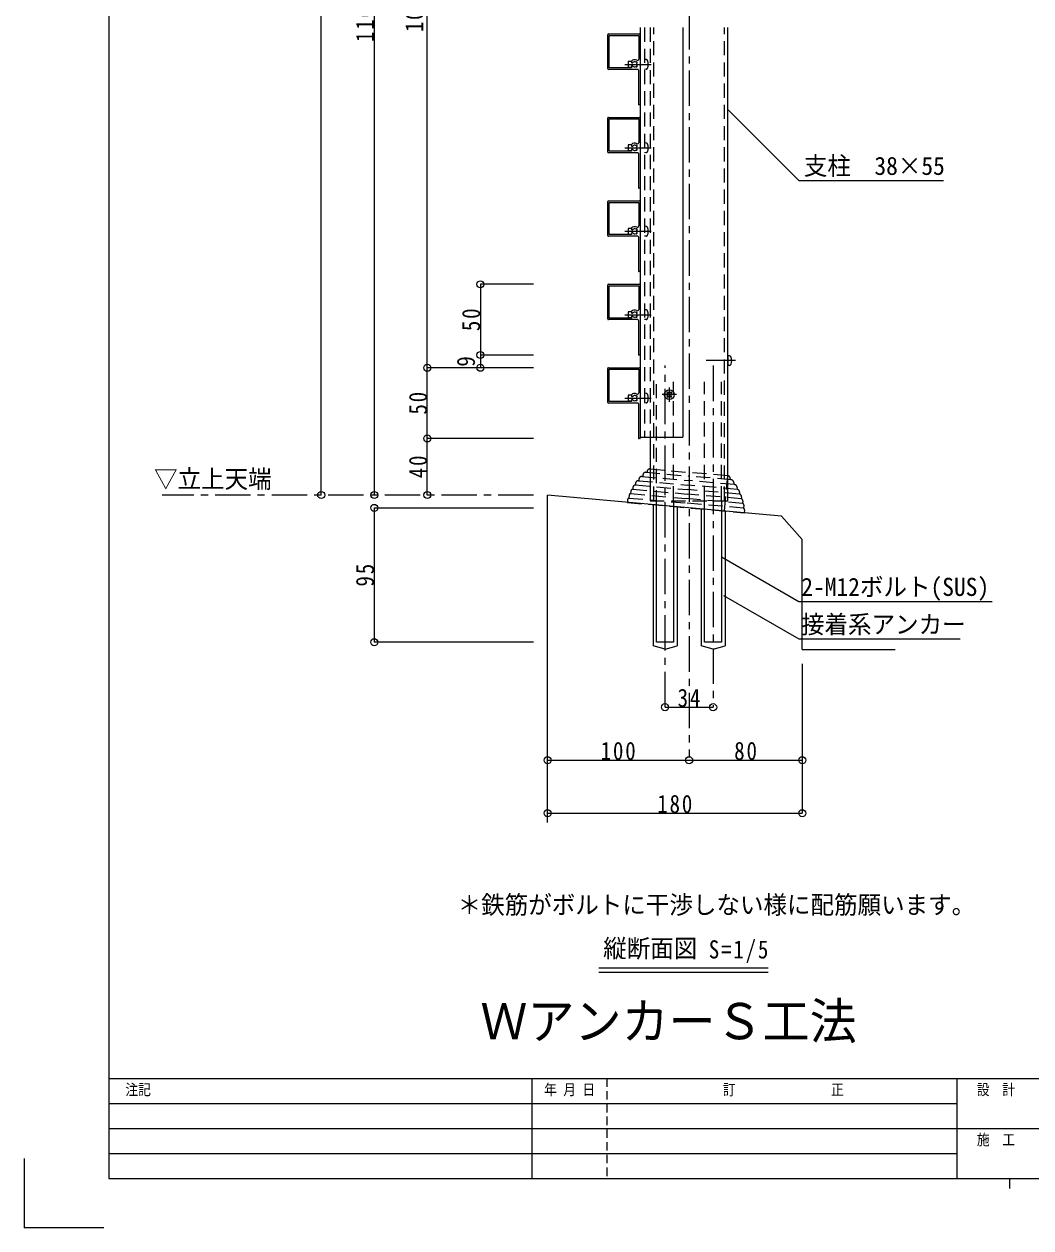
# Model space of a CAD drawing. Units: millimetres at full size, sheet at 1:5; some dimension numbers follow another scale. Extents: x -1050 to 1050, y -742 to 742.
# Drawn here: x -1050 to -338, y -742 to 109 of the extents above; entities that cross this region are included whole.
import ezdxf
from ezdxf.enums import TextEntityAlignment as Align

# ---------------------------------------------------------------- set-up
doc = ezdxf.new("R2010")
doc.units = ezdxf.units.MM
doc.header["$LTSCALE"] = 5
for name, pattern in [('CHAIN1', [8, 5, -1, 1, -1]), ('DASHED1', [1.8, 1.2, -0.6]), ('DASHED2', [3, 2, -1])]:
    doc.linetypes.add(name, pattern=pattern)
for name, color, linetype in [('0-0_通り芯', 7, 'CHAIN1'), ('0-1_躯体', 134, 'Continuous'), ('1-4_印刷位置ライン', 7, 'Continuous'), ('1-5_図枠1_1', 7, 'Continuous')]:
    doc.layers.add(name, color=color, linetype=linetype)
for name, color, linetype, lineweight in [('0-3_寸法', 54, 'Continuous', 20), ('0-4_手摺部材', 92, 'Continuous', 20), ('0-5_手すり子', 12, 'Continuous', 20), ('0-9_文字', 3, 'Continuous', 20), ('0-A_支柱', 6, 'Continuous', 20), ('0-B_足元', 4, 'Continuous', 20)]:
    doc.layers.add(name, color=color, linetype=linetype, lineweight=lineweight)
doc.styles.add('ＭＳ ゴシック', font='')
doc.styles.add('ＭＳ 明朝', font='')
doc.styles.get('ＭＳ ゴシック').set_extended_font_data('MS Gothic')
doc.styles.get('ＭＳ 明朝').set_extended_font_data('MS Mincho')

# ---------------------------------------------------------------- blocks, each defined once
blk = doc.blocks.new('dimension_origin')
at = {"color": 0, "linetype": 'Continuous', "lineweight": -2}
blk.add_circle((0, 0), 1.25, dxfattribs=at)

msp = doc.modelspace()

# ---------------------------------------------------------------- linework, layer by layer
at = {"layer": '0-0_通り芯'}
for p, q in [((-580, 115.81), (-580, -409.302)), ((-597, -374.293), (-597, -132.82)), ((-563, -132.82), (-563, -374.293)), ((-690, -224.293), (-952.5, -224.293))]:
    msp.add_line(p, q, dxfattribs=at)
at = {"layer": '0-1_躯体'}
for p, q in [((-514.802, -239.293), (-680, -224.293)), ((-680, -455.904), (-680, -224.293)), ((-605.5, -231.058), (-605.5, -330.868)), ((-588.5, -232.601), (-588.5, -330.868)), ((-571.5, -234.145), (-571.5, -330.868)), ((-554.5, -235.688), (-554.5, -330.868)), ((-514.802, -239.293), (-500, -255.649)), ((-500, -333.574), (-500, -255.649)), ((-597, -333.373), (-605.5, -330.868)), ((-597, -333.373), (-588.5, -330.868)), ((-563, -333.373), (-571.5, -330.868)), ((-563, -333.373), (-554.5, -330.868)), ((-500, -333.574), (-434.375, -333.574))]:
    msp.add_line(p, q, dxfattribs=at)
at = {"layer": '0-3_寸法'}
for p, q in [((-840, -224.293), (-840, 495)), ((-802.5, 450), (-802.5, -224.293)), ((-765, -134.293), (-765, 443)), ((-727.5, -75.293), (-727.5, -125.293)), ((-690, -75.293), (-727.5, -75.293)), ((-727.5, -125.293), (-727.5, -134.293)), ((-690, -125.293), (-727.5, -125.293)), ((-765, -184.293), (-765, -134.293)), ((-690, -134.293), (-765, -134.293)), ((-765, -224.293), (-765, -184.293)), ((-690, -184.293), (-765, -184.293)), ((-802.5, -233.373), (-802.5, -328.373)), ((-802.5, -233.373), (-690, -233.373)), ((-690, -328.373), (-802.5, -328.373)), ((-500, -343.65), (-500, -449.293)), ((-597, -374.293), (-563, -374.293)), ((-680, -411.793), (-580, -411.793)), ((-580, -411.793), (-500, -411.793)), ((-680, -449.293), (-500, -449.293)), ((-680, -449.293), (-500, -449.293))]:
    msp.add_line(p, q, dxfattribs=at)
at = {"layer": '0-4_手摺部材'}
for p, q in [((-614.5, 106.207), (-614.5, -183.293)), ((-584.5, 106.207), (-584.5, -183.293)), ((-623, 82.207), (-623, 78.207)), ((-620.7, 82.207), (-623, 82.207)), ((-623, 78.207), (-620.7, 78.207)), ((-623, 23.207), (-623, 19.207)), ((-620.7, 23.207), (-623, 23.207)), ((-623, 19.207), (-620.7, 19.207)), ((-623, -35.793), (-623, -39.793)), ((-620.7, -35.793), (-623, -35.793)), ((-623, -39.793), (-620.7, -39.793)), ((-623, -94.793), (-623, -98.793)), ((-620.7, -94.793), (-623, -94.793)), ((-623, -98.793), (-620.7, -98.793)), ((-595.195, -152.747), (-595.766, -152.157)), ((-595.195, -152.747), (-594.997, -153.293)), ((-594.545, -152.097), (-595.136, -151.527)), ((-594.545, -152.097), (-594, -152.296)), ((-593.455, -152.097), (-594, -152.296)), ((-593.455, -152.097), (-592.864, -151.527)), ((-592.805, -152.747), (-593.003, -153.293)), ((-592.805, -152.747), (-592.234, -152.157)), ((-623, -153.793), (-623, -157.793)), ((-620.7, -153.793), (-623, -153.793)), ((-623, -157.793), (-620.7, -157.793)), ((-595.195, -153.838), (-595.766, -154.429)), ((-595.195, -153.838), (-594.997, -153.293)), ((-594.545, -154.488), (-595.136, -155.059)), ((-594.545, -154.488), (-594, -154.29)), ((-593.455, -154.488), (-594, -154.29)), ((-593.455, -154.488), (-592.864, -155.059)), ((-592.805, -153.838), (-593.003, -153.293)), ((-592.805, -153.837), (-592.234, -154.429)), ((-614.5, -183.293), (-584.5, -183.293))]:
    msp.add_line(p, q, dxfattribs=at)
at = {"layer": '0-4_手摺部材', "linetype": 'DASHED2'}
for p, q in [((-611.5, 106.207), (-611.5, -183.293)), ((-607.5, 106.207), (-607.5, -183.293))]:
    msp.add_line(p, q, dxfattribs=at)
at = {"layer": '0-4_手摺部材', "linetype": 'CHAIN1'}
for p, q in [((-625.5, 80.207), (-606.9, 80.207)), ((-625.5, 21.207), (-606.9, 21.207)), ((-625.5, -37.793), (-606.9, -37.793)), ((-625.5, -96.793), (-606.9, -96.793)), ((-594, -148.293), (-594, -158.293)), ((-625.5, -155.793), (-606.9, -155.793)), ((-589, -153.293), (-599, -153.293))]:
    msp.add_line(p, q, dxfattribs=at)
at = {"layer": '0-4_手摺部材', "linetype": 'DASHED1'}
for p, q in [((-610.381, 83.609), (-611.5, 83.707)), ((-610.381, 76.805), (-611.5, 76.707)), ((-610.381, 24.609), (-611.5, 24.707)), ((-610.381, 17.805), (-611.5, 17.707)), ((-610.381, -34.391), (-611.5, -34.293)), ((-610.381, -41.195), (-611.5, -41.293)), ((-610.381, -93.391), (-611.5, -93.293)), ((-610.381, -100.195), (-611.5, -100.293)), ((-610.381, -152.391), (-611.5, -152.293)), ((-610.381, -159.195), (-611.5, -159.293))]:
    msp.add_line(p, q, dxfattribs=at)
at = {"layer": '0-4_手摺部材'}
msp.add_circle((-594, -153.293), 3.5, dxfattribs=at)
at = {"layer": '0-4_手摺部材', "linetype": 'DASHED1'}
for centre, radius, start, end in [((-610.494, 82.314), 1.3, 15.88085, 85), ((-610.494, 78.1), 1.3, 275, 344.11915), ((-617.9, 80.207), 9, 344.11915, 15.88085), ((-610.494, 23.314), 1.3, 15.88085, 85), ((-610.494, 19.1), 1.3, 275, 344.11915), ((-617.9, 21.207), 9, 344.11915, 15.88085), ((-610.494, -35.686), 1.3, 15.88085, 85), ((-610.494, -39.9), 1.3, 275, 344.11915), ((-617.9, -37.793), 9, 344.11915, 15.88085), ((-610.494, -94.686), 1.3, 15.88085, 85), ((-610.494, -98.9), 1.3, 275, 344.11915), ((-617.9, -96.793), 9, 344.11915, 15.88085), ((-610.494, -153.686), 1.3, 15.88085, 85), ((-610.494, -157.9), 1.3, 275, 344.11915), ((-617.9, -155.793), 9, 344.11915, 15.88085)]:
    msp.add_arc(centre, radius, start, end, dxfattribs=at)
at = {"layer": '0-4_手摺部材'}
for start, end in [(122.7575, 147.2425), (32.7575, 57.2425), (212.7575, 237.2425), (302.7575, 327.25393)]:
    msp.add_arc((-594, -153.293), 2.1, start, end, dxfattribs=at)
at = {"layer": '0-5_手すり子'}
for p, q in [((-637.5, 77.207), (-637.5, 101.207)), ((-637, 101.707), (-615, 101.707)), ((-614.5, 101.207), (-614.5, 52.007)), ((-616.3, 76.707), (-637, 76.707)), ((-620.7, 82.599), (-620.7, 81.769)), ((-620.7, 78.645), (-620.7, 77.807)), ((-615.8, 76.207), (-615.8, 52.007)), ((-614.8, 51.707), (-615.5, 51.707)), ((-637, 42.707), (-615, 42.707)), ((-637.5, 18.207), (-637.5, 42.207)), ((-614.5, 42.207), (-614.5, -6.993)), ((-616.3, 17.707), (-637, 17.707)), ((-620.7, 23.599), (-620.7, 22.769)), ((-620.7, 19.645), (-620.7, 18.807)), ((-615.8, 17.207), (-615.8, -6.993)), ((-614.8, -7.293), (-615.5, -7.293)), ((-637.5, -40.793), (-637.5, -16.793)), ((-637, -16.293), (-615, -16.293)), ((-614.5, -16.793), (-614.5, -65.993)), ((-616.3, -41.293), (-637, -41.293)), ((-620.7, -35.401), (-620.7, -36.231)), ((-620.7, -39.355), (-620.7, -40.193)), ((-615.8, -41.793), (-615.8, -65.993)), ((-614.8, -66.293), (-615.5, -66.293)), ((-637.5, -99.793), (-637.5, -75.793)), ((-637, -75.293), (-615, -75.293)), ((-614.5, -75.793), (-614.5, -124.993)), ((-616.3, -100.293), (-637, -100.293)), ((-620.7, -94.401), (-620.7, -95.231)), ((-620.7, -98.355), (-620.7, -99.193)), ((-615.8, -100.793), (-615.8, -124.993)), ((-614.8, -125.293), (-615.5, -125.293)), ((-637.5, -158.793), (-637.5, -134.793)), ((-637, -134.293), (-615, -134.293)), ((-614.5, -134.793), (-614.5, -183.993)), ((-616.3, -159.293), (-637, -159.293)), ((-620.7, -153.401), (-620.7, -154.231)), ((-620.7, -157.355), (-620.7, -158.193)), ((-615.8, -159.793), (-615.8, -183.993)), ((-614.8, -184.293), (-615.5, -184.293))]:
    msp.add_line(p, q, dxfattribs=at)
for points in [[(-620.7, 77.807), (-636.4, 77.807), (-636.4, 100.607), (-615.6, 100.607), (-615.6, 84.009)], [(-620.7, 18.807), (-636.4, 18.807), (-636.4, 41.607), (-615.6, 41.607), (-615.6, 25.009)], [(-620.7, -40.193), (-636.4, -40.193), (-636.4, -17.393), (-615.6, -17.393), (-615.6, -33.991)], [(-620.7, -99.193), (-636.4, -99.193), (-636.4, -76.393), (-615.6, -76.393), (-615.6, -92.991)], [(-620.7, -158.193), (-636.4, -158.193), (-636.4, -135.393), (-615.6, -135.393), (-615.6, -151.991)]]:
    msp.add_lwpolyline(points, dxfattribs=at)
for centre, radius, start, end in [((-637, 101.207), 0.5, 90, 180), ((-615, 101.207), 0.5, 0, 90), ((-637, 77.207), 0.5, 180, 270), ((-618.5, 80.207), 3.25, 63.44486, 132.60367), ((-620.195, 81.769), 0.505, 180, 317.34766), ((-620.195, 78.645), 0.505, 42.65234, 180), ((-618.5, 80.207), 1.8, 60.96711, 137.34766), ((-618.5, 80.207), 1.8, 222.65234, 299.03289), ((-617.227, 81.48), 0.5, 307.01644, 142.98356), ((-617.227, 78.934), 0.5, 217.01644, 52.98356), ((-616.6, 84.009), 1, 243.44486, 360), ((-618.5, 80.207), 1.8, 330.96711, 29.03289), ((-616.3, 76.207), 0.5, 0, 90), ((-615.5, 52.007), 0.3, 180, 270), ((-614.8, 52.007), 0.3, 270, 360), ((-637, 42.207), 0.5, 90, 180), ((-615, 42.207), 0.5, 0, 90), ((-637, 18.207), 0.5, 180, 270), ((-618.5, 21.207), 3.25, 63.44486, 132.60367), ((-620.195, 22.769), 0.505, 180, 317.34766), ((-620.195, 19.645), 0.505, 42.65234, 180), ((-618.5, 21.207), 1.8, 60.96711, 137.34766), ((-618.5, 21.207), 1.8, 222.65234, 299.03289), ((-617.227, 22.48), 0.5, 307.01644, 142.98356), ((-617.227, 19.934), 0.5, 217.01644, 52.98356), ((-616.6, 25.009), 1, 243.44486, 360), ((-618.5, 21.207), 1.8, 330.96711, 29.03289), ((-616.3, 17.207), 0.5, 0, 90), ((-615.5, -6.993), 0.3, 180, 270), ((-614.8, -6.993), 0.3, 270, 360), ((-637, -16.793), 0.5, 90, 180), ((-615, -16.793), 0.5, 0, 90), ((-616.6, -33.991), 1, 243.44486, 360), ((-637, -40.793), 0.5, 180, 270), ((-618.5, -37.793), 3.25, 63.44486, 132.60367), ((-620.195, -36.231), 0.505, 180, 317.34766), ((-620.195, -39.355), 0.505, 42.65234, 180), ((-618.5, -37.793), 1.8, 60.96711, 137.34766), ((-618.5, -37.793), 1.8, 222.65234, 299.03289), ((-617.227, -36.52), 0.5, 307.01644, 142.98356), ((-617.227, -39.066), 0.5, 217.01644, 52.98356), ((-618.5, -37.793), 1.8, 330.96711, 29.03289), ((-616.3, -41.793), 0.5, 0, 90), ((-615.5, -65.993), 0.3, 180, 270), ((-614.8, -65.993), 0.3, 270, 360), ((-637, -75.793), 0.5, 90, 180), ((-615, -75.793), 0.5, 0, 90), ((-618.5, -96.793), 3.25, 63.44486, 132.60367), ((-616.6, -92.991), 1, 243.44486, 360), ((-637, -99.793), 0.5, 180, 270), ((-620.195, -95.231), 0.505, 180, 317.34766), ((-620.195, -98.355), 0.505, 42.65234, 180), ((-618.5, -96.793), 1.8, 60.96711, 137.34766), ((-618.5, -96.793), 1.8, 222.65234, 299.03289), ((-617.227, -95.52), 0.5, 307.01644, 142.98356), ((-617.227, -98.066), 0.5, 217.01644, 52.98356), ((-618.5, -96.793), 1.8, 330.96711, 29.03289), ((-616.3, -100.793), 0.5, 0, 90), ((-615.5, -124.993), 0.3, 180, 270), ((-614.8, -124.993), 0.3, 270, 360), ((-637, -134.793), 0.5, 90, 180), ((-615, -134.793), 0.5, 0, 90), ((-618.5, -155.793), 3.25, 63.44486, 132.60367), ((-616.6, -151.991), 1, 243.44486, 360), ((-637, -158.793), 0.5, 180, 270), ((-620.195, -154.231), 0.505, 180, 317.34766), ((-620.195, -157.355), 0.505, 42.65234, 180), ((-618.5, -155.793), 1.8, 60.96711, 137.34766), ((-618.5, -155.793), 1.8, 222.65234, 299.03289), ((-617.227, -154.52), 0.5, 307.01644, 142.98356), ((-617.227, -157.066), 0.5, 217.01644, 52.98356), ((-618.5, -155.793), 1.8, 330.96711, 29.03289), ((-616.3, -159.793), 0.5, 0, 90), ((-615.5, -183.993), 0.3, 180, 270), ((-614.8, -183.993), 0.3, 270, 360)]:
    msp.add_arc(centre, radius, start, end, dxfattribs=at)
at = {"layer": '0-9_文字'}
for p, q in [((-524.014, -558.793), (-643.767, -558.793)), ((-524.014, -561.793), (-643.767, -561.793))]:
    msp.add_line(p, q, dxfattribs=at)
for points in [[(-552.5, 48.194), (-502.5, -1.806), (-400.137, -1.806)], [(-557, -268.025), (-502.5, -299.49), (-365.712, -299.49)], [(-555.77, -295.254), (-502.5, -326.009), (-388.431, -326.009)]]:
    msp.add_lwpolyline(points, dxfattribs=at)
at = {"layer": '0-A_支柱'}
for p, q in [((-552.5, -228.373), (-552.5, 106.207)), ((-607.5, -183.293), (-607.5, -228.373))]:
    msp.add_line(p, q, dxfattribs=at)
at = {"layer": '0-A_支柱', "linetype": 'DASHED2'}
msp.add_line((-607.5, -228.373), (-552.5, -228.373), dxfattribs=at)
at = {"layer": '0-B_足元', "linetype": 'DASHED2'}
for p, q in [((-605, -228.373), (-605, 106.207)), ((-555, -228.373), (-555, 106.207)), ((-603, -230.823), (-603, -144.293)), ((-591, -227.957), (-591, -144.293)), ((-569, -227.957), (-569, -144.293)), ((-557, -227.957), (-557, -144.293)), ((-613.461, -211.156), (-580.614, -214.045)), ((-612.595, -210.027), (-612.7, -211.223)), ((-610.607, -208.194), (-580.334, -210.857)), ((-609.668, -207.675), (-609.72, -208.272)), ((-607.5, -205.858), (-580.106, -208.267)), ((-550.06, -213.52), (-580.334, -210.857)), ((-552.712, -210.677), (-580.106, -208.267)), ((-554.902, -235.396), (-552.712, -210.677)), ((-619.661, -218.803), (-619.784, -220.209)), ((-619.784, -220.209), (-581.453, -223.581)), ((-617.788, -215.899), (-617.902, -217.19)), ((-617.902, -217.19), (-581.175, -220.42)), ((-615.82, -214.157), (-580.894, -217.229)), ((-615.459, -212.981), (-615.564, -214.179)), ((-544.448, -223.651), (-581.175, -220.42)), ((-545.968, -220.301), (-580.894, -217.229)), ((-547.767, -216.934), (-580.614, -214.045)), ((-550.894, -212.844), (-550.947, -213.442)), ((-548.423, -215.672), (-548.528, -216.868)), ((-546.118, -219.08), (-546.224, -220.279)), ((-622.416, -224.379), (-622.595, -226.414)), ((-622.595, -226.414), (-582.016, -229.984)), ((-621.191, -221.664), (-621.336, -223.314)), ((-621.336, -223.312), (-581.736, -226.796)), ((-542.135, -230.279), (-581.736, -226.796)), ((-543.121, -226.953), (-581.453, -223.581)), ((-544.334, -222.36), (-544.448, -223.651)), ((-542.998, -225.547), (-543.121, -226.953)), ((-541.99, -228.631), (-542.135, -230.281)), ((-541.437, -233.553), (-582.016, -229.984)), ((-541.258, -231.518), (-541.437, -233.553)), ((-540.787, -234.888), (-540.956, -236.807))]:
    msp.add_line(p, q, dxfattribs=at)
at = {"layer": '0-B_足元'}
for p, q in [((-551.381, -125.787), (-552.5, -125.689)), ((-552.5, -125.689), (-552.5, -132.689)), ((-551.381, -132.591), (-552.5, -132.689)), ((-591, -228.403), (-591, -328.373)), ((-569, -328.373), (-569, -228.403)), ((-557, -228.403), (-557, -328.373)), ((-603, -328.373), (-603, -230.823)), ((-591, -328.373), (-603, -328.373)), ((-557, -328.373), (-569, -328.373))]:
    msp.add_line(p, q, dxfattribs=at)
at = {"layer": '0-B_足元', "linetype": 'CHAIN1'}
msp.add_line((-547.28, -129.189), (-567.895, -129.189), dxfattribs=at)
at = {"layer": '0-B_足元', "linetype": 'DASHED2'}
msp.add_lwpolyline([(-623.468, -227.616), (-623.637, -229.535), (-540.956, -236.807)], dxfattribs=at)
at = {"layer": '0-B_足元'}
for centre, radius, start, end in [((-551.494, -127.082), 1.3, 15.88085, 85), ((-558.9, -129.189), 9, 344.11915, 15.88085), ((-551.494, -131.296), 1.3, 275, 344.11915)]:
    msp.add_arc(centre, radius, start, end, dxfattribs=at)
at = {"layer": '0-B_足元', "linetype": 'DASHED2'}
for centre, radius, start, end in [((-613.509, -213.109), 1.954, 81.54388, 176.22843), ((-610.56, -210.249), 2.047, 81.53455, 173.76951), ((-607.675, -207.85), 2, 84.9732, 174.9732), ((-552.887, -212.669), 2, 354.9732, 84.9732), ((-619.711, -221.688), 1.48, 92.84865, 179.08541), ((-618, -218.848), 1.661, 86.59595, 178.46383), ((-615.929, -216.016), 1.862, 86.61795, 176.4122), ((-550.465, -215.535), 2.047, 356.17689, 88.41186), ((-548.061, -218.866), 1.954, 353.71797, 88.40253), ((-546.185, -222.151), 1.862, 353.53421, 83.32846), ((-622.019, -227.75), 1.455, 113.30945, 174.68376), ((-621.211, -224.518), 1.212, 95.89422, 173.43463), ((-544.64, -225.301), 1.661, 351.48257, 83.35045), ((-543.452, -228.396), 1.48, 350.861, 77.09775), ((-542.468, -231.444), 1.212, 356.51177, 74.05218), ((-542.237, -234.768), 1.455, 355.26264, 56.63695)]:
    msp.add_arc(centre, radius, start, end, dxfattribs=at)
at = {"layer": '1-4_印刷位置ライン'}
for p in [(-1050, -693.374), (-993.722, -742.5)]:
    msp.add_line(p, (-1050, -742.5), dxfattribs=at)
at = {"layer": '1-5_図枠1_1'}
for p, q in [((-990, -636.793), (990, -636.793)), ((-691.162, -636.793), (-691.162, -707.5)), ((-390.657, -636.793), (-390.657, -707.5)), ((-990, -654.47), (-390.657, -654.47)), ((-990, -672.146), (-37.121, -672.146)), ((-990, -689.823), (-390.657, -689.823)), ((-353.535, -707.5), (-353.535, -714.571))]:
    msp.add_line(p, q, dxfattribs=at)
at = {"layer": '1-5_図枠1_1', "linetype": 'DASHED1'}
msp.add_line((-638.131, -636.793), (-638.131, -707.5), dxfattribs=at)
msp.add_line((-638.131, -636.793), (-638.131, -707.5), dxfattribs=at)
at = {"layer": '1-5_図枠1_1'}
msp.add_lwpolyline([(-990, 682.5), (-990, -707.5), (990, -707.5)], dxfattribs=at)

# ---------------------------------------------------------------- block references
at = {"layer": '0-3_寸法', "xscale": 2, "yscale": 2}
for p, rotation in [((-727.5, -75.293), 90), ((-727.5, -125.293), 270), ((-727.5, -125.293), 90), ((-765, -134.293), 90), ((-765, -134.293), 270), ((-727.5, -134.293), 270), ((-765, -184.293), 270), ((-765, -184.293), 90), ((-840, -224.293), 270), ((-802.5, -224.293), 270), ((-765, -224.293), 270), ((-802.5, -233.373), 90), ((-802.5, -328.373), 270), ((-597, -374.293), 180), ((-680, -411.793), 180), ((-580, -411.793), 180), ((-680, -449.293), 180), ((-680, -449.293), 180)]:
    msp.add_blockref('dimension_origin', p, dxfattribs=dict(at, rotation=rotation))
for p in [(-563, -374.293), (-580, -411.793), (-500, -411.793), (-500, -449.293), (-500, -449.293)]:
    msp.add_blockref('dimension_origin', p, dxfattribs=at)

# ---------------------------------------------------------------- texts
at = {"layer": '0-3_寸法', "style": 'ＭＳ ゴシック', "width": 0.85}
msp.add_text('9', height=12.83, rotation=90, dxfattribs=at).set_placement((-727.5, -133.543), align=Align.BOTTOM_LEFT)
at = {"layer": '0-3_寸法', "char_height": 12.83, "attachment_point": 7, "rotation": 90, "style": 'ＭＳ ゴシック'}
for s, insert in [('\\T1.15;\\W0.85;1003=@59×17', (-765, 103.104)), ('\\T1.17;\\W0.85;1100', (-802.5, 95.979)), ('\\T1.17;\\W0.85;50', (-727.5, -108.418)), ('\\T1.17;\\W0.85;50', (-765, -167.418)), ('\\T1.17;\\W0.85;40', (-765, -212.418)), ('\\T1.17;\\W0.85;95', (-802.5, -288.998))]:
    msp.add_mtext(s, dxfattribs=dict(at, insert=insert))
at = {"layer": '0-3_寸法', "char_height": 12.83, "attachment_point": 7, "style": 'ＭＳ ゴシック'}
for s, insert in [('\\T1.17;\\W0.85;34', (-588.125, -374.293)), ('\\T1.17;\\W0.85;100', (-642.5, -411.793)), ('\\T1.17;\\W0.85;80', (-548.125, -411.793)), ('\\T1.17;\\W0.85;180', (-602.5, -449.293)), ('\\T1.17;\\W0.85;180', (-602.5, -449.293))]:
    msp.add_mtext(s, dxfattribs=dict(at, insert=insert))
at = {"layer": '0-9_文字', "style": 'ＭＳ ゴシック', "width": 0.95}
for s, height, p in [('支柱\u300038×55', 12.83, (-498.887, -1.806)), ('▽立上天端', 12.83, (-958.163, -223.127)), ('▽立上天端', 12.83, (-958.163, -223.127)), ('2-M12ボルト(SUS)', 12.83, (-500.712, -299.49)), ('接着系アンカー', 12.83, (-500.931, -326.009)), ('＊鉄筋がボルトに干渉しない様に配筋願います。', 12.83, (-743.55, -524.293)), ('縦断面図', 12.83, (-640.701, -555.106)), ('ＷアンカーＳ工法', 25.66, (-727.5, -616.793))]:
    msp.add_text(s, height=height, dxfattribs=at).set_placement(p, align=Align.BOTTOM_LEFT)
at = {"layer": '0-9_文字', "insert": (-566.097, -555.106), "char_height": 12.83, "attachment_point": 7, "style": 'ＭＳ ゴシック'}
msp.add_mtext('\\T1.17;\\W0.85;S=1/5', dxfattribs=at)
at = {"layer": '1-5_図枠1_1', "style": 'ＭＳ 明朝', "width": 0.85}
for s, p in [('注記', (-978.418, -650.934)), ('年 月 日', (-682.419, -650.934)), ('訂               正', (-556.108, -650.934)), ('  設  計', (-385.607, -650.934)), ('  施  工', (-385.607, -686.288))]:
    msp.add_text(s, height=7.776, dxfattribs=at).set_placement(p, align=Align.BOTTOM_LEFT)

doc.saveas('drawing.dxf')
